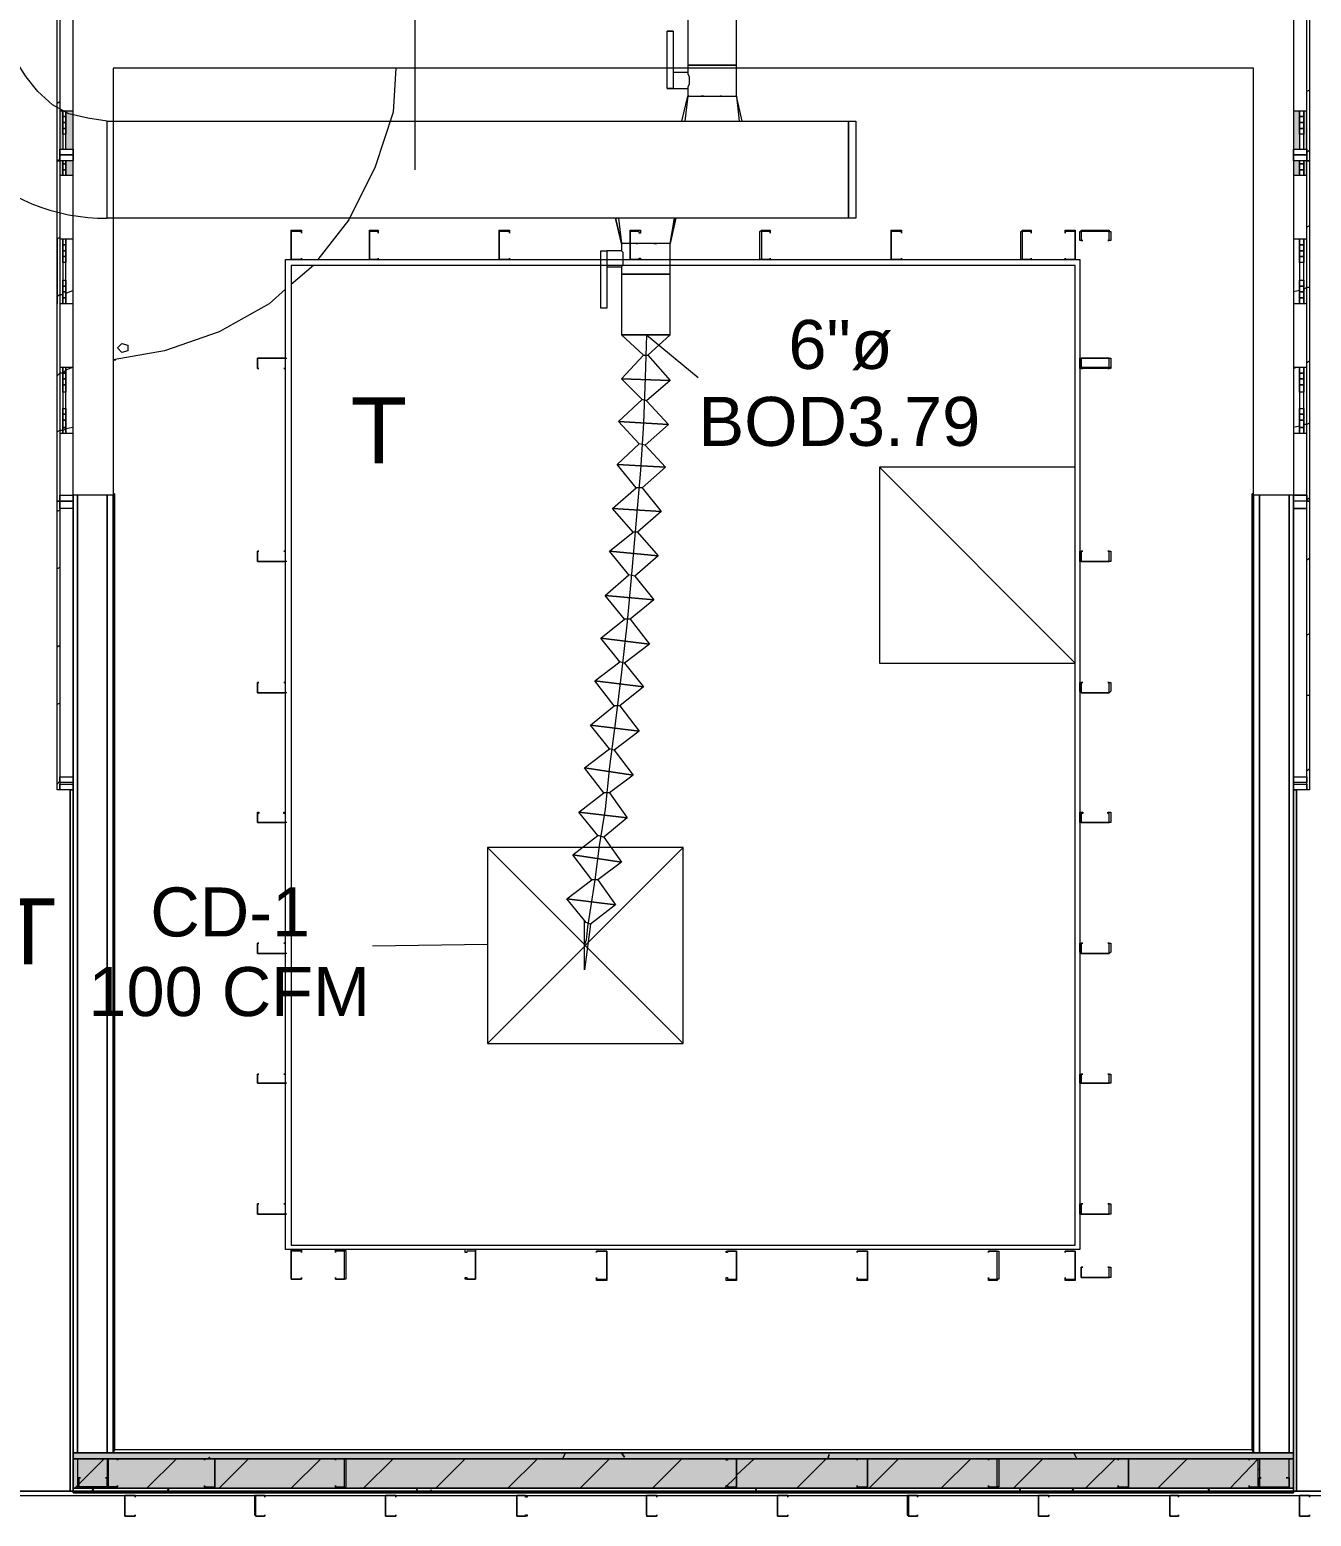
# Model space of a CAD drawing. Header units: metres. Extents: x 98 to 337, y -7 to 53.
# Drawn here: x 138.786 to 142.771, y 37.025 to 41.648 of the extents above; entities that cross this region are included whole.
import ezdxf

# ---------------------------------------------------------------- set-up
doc = ezdxf.new("R2010")
doc.units = ezdxf.units.M
doc.layers.add('HVAC - Ductos', color=5, linetype='Continuous', lineweight=0)
doc.layers.add('PDF_Text', color=7, linetype='Continuous', lineweight=0)
doc.layers.add('PDF_Geometry', color=7, linetype='Continuous', lineweight=0, true_color=0xaaaaaa)
doc.layers.add('PDF_Solid Fills', color=7, linetype='Continuous', lineweight=0, true_color=0xffffff)
doc.styles.add('PDF Helvetica', font='')
doc.styles.get('PDF Helvetica').set_extended_font_data('Helvetica')

msp = doc.modelspace()

# ---------------------------------------------------------------- hatches: boundary and pattern name
at = {"layer": 'PDF_Solid Fills', "lineweight": 0, "transparency": 33554559}
h = msp.add_hatch(color=256, dxfattribs=at)
h.paths.add_polyline_path([(138.8894, 41.2766), (138.8894, 41.3957), (138.8803, 41.3957), (138.8803, 41.2766)])
h.paths.add_polyline_path([(138.8894, 41.2399), (138.8803, 41.2399), (138.8803, 41.1941), (138.8894, 41.1941)])
h = msp.add_hatch(color=256, dxfattribs=at)
h.paths.add_polyline_path([(138.8985, 41.2766), (138.9214, 41.2766), (138.9214, 41.3957), (138.8985, 41.3957)])
h.paths.add_polyline_path([(138.8985, 41.1941), (138.9214, 41.1941), (138.9214, 41.2399), (138.8985, 41.2399)])
h = msp.add_hatch(color=256, dxfattribs=at)
h.paths.add_polyline_path([(142.7151, 41.2766), (142.7335, 41.2766), (142.7335, 41.3957), (142.7151, 41.3957)])
h.paths.add_polyline_path([(142.7151, 41.1941), (142.7335, 41.1941), (142.7335, 41.2399), (142.7151, 41.2399)])
h = msp.add_hatch(color=256, dxfattribs=at)
h.paths.add_polyline_path([(142.7472, 41.2766), (142.7563, 41.2766), (142.7563, 41.3957), (142.7472, 41.3957)])
h.paths.add_polyline_path([(142.7472, 41.1941), (142.7563, 41.1941), (142.7563, 41.2399), (142.7472, 41.2399)])
for points in [[(142.7014, 37.2035), (142.7014, 37.1119), (142.7151, 37.1119), (142.7151, 37.2218), (138.9215, 37.2218), (138.9215, 37.1119), (138.9352, 37.1119), (138.9352, 37.2035)], [(138.9398, 37.121), (142.6937, 37.1164), (142.7151, 37.1164), (142.7151, 37.2035), (138.9215, 37.2035), (138.9215, 37.1164), (138.9216, 37.1164), (138.9352, 37.121)], [(138.9352, 37.121), (138.9398, 37.121), (138.9352, 37.1164), (142.566, 37.1119), (142.6097, 37.1119), (142.6097, 37.1164), (142.7014, 37.1164), (142.7014, 37.2035), (138.9352, 37.2035)]]:
    msp.add_hatch(color=256, dxfattribs=at).paths.add_polyline_path(points)
h = msp.add_hatch(color=256, dxfattribs=at)
h.paths.add_polyline_path([(139.7645, 37.1119), (139.7645, 37.1164), (139.737, 37.1164), (139.7642, 37.1119)])
h.paths.add_polyline_path([(139.7645, 37.1164), (139.7691, 37.2027), (139.7691, 37.2035), (139.7645, 37.2035)])
h = msp.add_hatch(color=256, dxfattribs=at)
h.paths.add_polyline_path([(141.7942, 37.1119), (141.7942, 37.1164), (141.7667, 37.1164), (141.7939, 37.1119)])
h.paths.add_polyline_path([(141.7942, 37.1164), (141.7988, 37.2028), (141.7988, 37.2035), (141.7942, 37.2035)])
h = msp.add_hatch(color=256, dxfattribs=at)
h.paths.add_polyline_path([(142.6052, 37.1119), (142.6052, 37.1164), (142.5776, 37.1164), (142.6048, 37.1119)])
h.paths.add_polyline_path([(142.6052, 37.1164), (142.6097, 37.2028), (142.6097, 37.2035), (142.6052, 37.2035)])

# ---------------------------------------------------------------- linework, layer by layer
at = {"layer": 'HVAC - Ductos', "lineweight": 0}
for points in [[(140.832, 41.5378), (140.8412, 41.5378), (140.855, 41.5378), (140.8687, 41.5378), (140.887, 41.5378), (140.9054, 41.5378), (140.9282, 41.5378), (140.9466, 41.5378), (140.9603, 41.5378), (140.9741, 41.5378), (140.9787, 41.5378), (140.9833, 41.5378), (140.9833, 42.839), (140.9787, 42.839), (140.9741, 42.839), (140.9603, 42.839), (140.9466, 42.839), (140.9282, 42.839), (140.9054, 42.839), (140.887, 42.839), (140.8687, 42.839), (140.855, 42.839), (140.8412, 42.839), (140.832, 42.839)], [(140.8824, 41.4415), (140.8779, 41.4415), (140.8733, 41.4415), (140.8779, 41.4415)], [(140.9374, 41.4415), (140.9328, 41.4415)], [(141.3314, 41.0613), (139.0268, 41.0613), (139.0268, 41.3637), (141.3314, 41.3637)], [(141.3314, 41.0613), (141.3314, 41.3637), (141.3544, 41.3637), (141.3544, 41.0613)], [(140.5801, 40.7818), (140.5617, 40.7818), (140.5617, 40.9605), (140.5801, 40.9605)], [(140.6259, 40.9101), (140.6259, 40.8872), (140.6305, 40.8872), (140.635, 40.8872), (140.6487, 40.8872), (140.6625, 40.8872), (140.6808, 40.8872), (140.7038, 40.8872), (140.7221, 40.8872), (140.7404, 40.8872), (140.7542, 40.8872), (140.7679, 40.8872), (140.777, 40.8872), (140.777, 40.9834), (140.7725, 40.9834), (140.7679, 40.9834), (140.7542, 40.9834), (140.7404, 40.9834), (140.7221, 40.9834), (140.7038, 40.9834), (140.6808, 40.9834), (140.6625, 40.9834), (140.6487, 40.9834), (140.635, 40.9834), (140.6305, 40.9834), (140.6259, 40.9834), (140.6259, 40.9605), (140.5801, 40.9605), (140.5801, 40.9559), (140.5801, 40.9468), (140.5801, 40.9422), (140.5801, 40.9376), (140.5801, 40.9284), (140.5801, 40.9238), (140.5801, 40.9147), (140.5801, 40.9101)], [(140.6259, 40.6993), (140.6305, 40.6993), (140.635, 40.6993), (140.6487, 40.6993), (140.6625, 40.6993), (140.6808, 40.6993), (140.7038, 40.6993), (140.7221, 40.6993), (140.7404, 40.6993), (140.7542, 40.6993), (140.7679, 40.6993), (140.777, 40.6993), (140.7679, 40.6993), (140.7542, 40.6993), (140.7404, 40.6993), (140.7221, 40.6993), (140.7038, 40.6993), (140.6808, 40.6993), (140.6625, 40.6993), (140.6487, 40.6993), (140.635, 40.6993), (140.6305, 40.6993)], [(140.777, 40.6993), (140.7725, 40.6993), (140.7542, 40.6993), (140.7312, 40.6993), (140.7038, 40.6993), (140.6717, 40.6993), (140.6487, 40.6993), (140.6305, 40.6993), (140.6259, 40.6993), (140.6305, 40.6993), (140.6487, 40.6993), (140.6717, 40.6993), (140.7038, 40.6993), (140.7312, 40.6993), (140.7542, 40.6993), (140.7725, 40.6993)], [(140.6259, 40.6993), (140.6305, 40.6993), (140.6487, 40.6993), (140.6717, 40.6993), (140.7038, 40.6993), (140.7312, 40.6993), (140.7542, 40.6993), (140.7725, 40.6993), (140.777, 40.6993), (140.7725, 40.6993), (140.7542, 40.6993), (140.7312, 40.6993), (140.7038, 40.6993), (140.6717, 40.6993), (140.6487, 40.6993), (140.6305, 40.6993)], [(140.8183, 39.1049), (140.209, 39.1049), (140.209, 38.4955), (140.8183, 38.4955)]]:
    msp.add_lwpolyline(points, close=True, dxfattribs=at)
msp.add_lwpolyline([(139.0268, 41.0613), (139.0268, 41.3637), (138.9673, 41.3728), (138.9077, 41.3866), (138.8573, 41.4141), (138.8115, 41.4553), (138.7749, 41.5012), (138.7428, 41.5515), (138.729, 41.6111), (138.7198, 41.6706), (138.4175, 41.6706), (138.4175, 42.028), (138.7198, 42.028), (138.7198, 41.6706), (138.4175, 41.6706, 0.417613)], format="xyb", close=True, dxfattribs=at)
for points in [[(140.7679, 41.4645), (140.7679, 41.6432), (140.7862, 41.6432), (140.7862, 41.4645)], [(140.7862, 41.6432), (140.7679, 41.6432)], [(140.8137, 41.3637), (140.832, 41.4415), (140.8366, 41.4415), (140.8412, 41.4415), (140.855, 41.4415), (140.8687, 41.4415), (140.887, 41.4415), (140.9054, 41.4415), (140.9282, 41.4415), (140.9466, 41.4415), (140.9603, 41.4415), (140.9741, 41.4415), (140.9787, 41.4415), (140.9833, 41.4415), (140.9833, 41.5378), (140.9787, 41.5378), (140.9741, 41.5378), (140.9603, 41.5378), (140.9466, 41.5378), (140.9282, 41.5378), (140.9054, 41.5378), (140.887, 41.5378), (140.8687, 41.5378), (140.855, 41.5378), (140.8412, 41.5378), (140.832, 41.5378), (140.832, 41.5148), (140.7862, 41.5148), (140.7862, 41.5103), (140.7862, 41.5012), (140.7862, 41.4966), (140.7862, 41.4874), (140.7862, 41.4828), (140.7862, 41.4782), (140.7862, 41.469), (140.7862, 41.4645), (140.7679, 41.4645), (140.7862, 41.4645), (140.832, 41.4645), (140.832, 41.4415), (140.8366, 41.4415), (140.832, 41.4415), (140.8228, 41.3637), (140.8366, 41.3637), (140.855, 41.3637)], [(140.832, 41.5148), (140.832, 41.5103), (140.8366, 41.5012), (140.8366, 41.492), (140.8366, 41.4828), (140.8366, 41.4782), (140.832, 41.469), (140.832, 41.4645)], [(141.0016, 41.3637), (140.9833, 41.4415), (140.9924, 41.3637)], [(140.8595, 41.3637), (140.8641, 41.3637), (140.8733, 41.3637), (140.887, 41.3637), (140.8916, 41.3637), (140.8962, 41.3637), (140.919, 41.3637), (140.9236, 41.3637), (140.9282, 41.3637), (140.942, 41.3637), (140.9512, 41.3637), (140.9557, 41.3637), (140.9603, 41.3637)], [(140.6259, 41.0613), (140.6167, 41.0613), (140.6121, 41.0613), (140.6075, 41.0613), (140.6121, 41.0613)], [(140.6075, 41.0613), (140.6259, 40.9834), (140.6075, 41.0613)], [(140.6167, 41.0613), (140.6259, 40.9834)], [(140.7954, 41.0613), (140.777, 40.9834), (140.7954, 41.0613), (140.7908, 41.0613), (140.7862, 41.0613), (140.777, 41.0613)], [(140.777, 40.9834), (140.7908, 41.0613)], [(140.6259, 40.9605), (140.6305, 40.9559), (140.6305, 40.9514), (140.6305, 40.9422), (140.6305, 40.933), (140.6305, 40.9238), (140.6305, 40.9147), (140.6259, 40.9101)], [(140.7725, 40.9834), (140.7679, 40.9834)], [(140.7084, 40.6352), (140.777, 40.5573), (140.6259, 40.5619), (140.6946, 40.6352), (140.7084, 40.6352), (140.777, 40.6993), (140.777, 40.8872), (140.7679, 40.8872), (140.7542, 40.8872), (140.7404, 40.8872), (140.7221, 40.8872), (140.7038, 40.8872), (140.6808, 40.8872), (140.6625, 40.8872), (140.6487, 40.8872), (140.635, 40.8872), (140.6305, 40.8872), (140.6259, 40.8872), (140.6259, 40.6993), (140.777, 40.6993), (140.6259, 40.6993), (140.6946, 40.6352)], [(140.7038, 40.6993), (140.6992, 40.5664), (140.6946, 40.4244), (140.6854, 40.2778), (140.6717, 40.1221), (140.6579, 39.9662), (140.6441, 39.8059), (140.6259, 39.6501), (140.6075, 39.4989), (140.5892, 39.3569), (140.5755, 39.224), (140.5571, 39.1095), (140.5434, 39.0041), (140.5297, 38.917), (140.5205, 38.8575), (140.5159, 38.8162), (140.5113, 38.8025)], [(140.7038, 40.6993), (140.8641, 40.5664)], [(140.7038, 40.4932), (140.7725, 40.4198), (140.6167, 40.429), (140.69, 40.4977), (140.6259, 40.5619), (140.777, 40.5573), (140.7038, 40.4932), (140.69, 40.4977)], [(140.6992, 40.3557), (140.7633, 40.287), (140.6121, 40.2961), (140.6808, 40.3603), (140.6167, 40.429), (140.7725, 40.4198), (140.6992, 40.3557), (140.6808, 40.3603)], [(140.69, 40.2228), (140.7496, 40.1495), (140.5984, 40.1587), (140.6717, 40.2228), (140.6121, 40.2961), (140.7633, 40.287), (140.69, 40.2228), (140.6717, 40.2228)], [(140.6763, 40.0854), (140.7404, 40.0121), (140.5892, 40.0258), (140.6625, 40.0854), (140.5984, 40.1587), (140.7496, 40.1495), (140.6763, 40.0854), (140.6625, 40.0854)], [(140.6671, 39.9479), (140.7267, 39.8746), (140.5755, 39.8884), (140.6487, 39.9525), (140.5892, 40.0258), (140.7404, 40.0121), (140.6671, 39.9479), (140.6487, 39.9525)], [(140.6533, 39.815), (140.7129, 39.7372), (140.5617, 39.7555), (140.635, 39.815), (140.5755, 39.8884), (140.7267, 39.8746), (140.6533, 39.815), (140.635, 39.815)], [(140.635, 39.6776), (140.6946, 39.6043), (140.5434, 39.6226), (140.6213, 39.6822), (140.5617, 39.7555), (140.7129, 39.7372), (140.635, 39.6776), (140.6213, 39.6822)], [(140.6213, 39.5447), (140.6808, 39.4668), (140.5297, 39.4852), (140.603, 39.5447), (140.5434, 39.6226), (140.6946, 39.6043), (140.6213, 39.5447), (140.603, 39.5447)], [(140.603, 39.4073), (140.6625, 39.3294), (140.5113, 39.3523), (140.5892, 39.4119), (140.5297, 39.4852), (140.6808, 39.4668), (140.603, 39.4073), (140.5892, 39.4119)], [(140.5892, 39.2744), (140.6441, 39.1965), (140.493, 39.2148), (140.5709, 39.2744), (140.5113, 39.3523), (140.6625, 39.3294), (140.5892, 39.2744), (140.5709, 39.2744)], [(140.5709, 39.137), (140.6259, 39.0591), (140.4747, 39.082), (140.5525, 39.1415), (140.493, 39.2148), (140.6441, 39.1965), (140.5709, 39.137), (140.5525, 39.1415)], [(140.8183, 38.4955), (140.209, 39.1049)], [(140.209, 38.4955), (140.8183, 39.1049)], [(140.5525, 39.0041), (140.6075, 38.9262), (140.4563, 38.9445), (140.5343, 39.0041), (140.4747, 39.082), (140.6259, 39.0591), (140.5525, 39.0041), (140.5343, 39.0041)], [(140.5297, 38.8666), (140.5113, 38.7246), (140.5113, 38.8758), (140.5159, 38.8712), (140.4563, 38.9445), (140.6075, 38.9262), (140.5297, 38.8666), (140.5159, 38.8712)]]:
    msp.add_lwpolyline(points, dxfattribs=at)
at = {"layer": 'PDF_Geometry', "lineweight": 0}
for points in [[(141.0016, 45.6109), (142.5914, 45.6109), (140.8824, 45.6109), (140.8779, 45.6109), (140.8641, 45.6109), (140.8641, 47.7506), (140.8779, 47.7506), (140.8779, 45.6109), (140.8779, 47.7506), (140.8824, 47.7506), (140.8824, 47.6681), (140.8824, 45.6109), (140.8824, 47.6681), (142.5914, 47.6681), (142.5914, 46.793), (142.7151, 46.793), (142.7151, 45.6109), (142.7151, 45.4872), (142.7151, 40.1999), (142.5914, 40.1999), (142.5914, 37.2218)], [(142.7563, 39.3019), (142.7563, 40.1587), (142.7563, 40.1816), (142.7151, 40.1816), (142.7151, 40.1999), (142.5914, 40.1999), (142.5914, 37.2218), (142.5914, 40.1999), (142.5914, 41.5286), (139.0452, 41.5286), (139.0452, 40.1999), (138.9215, 40.1999), (138.9215, 45.4872)], [(138.8803, 41.2445), (138.8711, 41.2399), (138.8711, 42.2937), (138.8803, 42.2937), (138.9215, 42.2937), (138.9215, 42.3167), (138.8803, 42.3167), (138.8803, 42.2937), (138.8803, 41.2399), (138.8711, 41.2399)], [(139.9845, 41.2125), (139.9845, 41.7989)], [(139.9249, 41.5286), (139.9157, 41.3911), (139.8607, 41.2217), (139.7783, 41.0567), (139.682, 40.933)], [(138.8803, 41.4232), (138.8711, 41.4186)], [(142.7655, 41.4599), (142.7563, 41.4553)], [(138.8711, 41.1941), (138.8711, 41.3957)], [(138.8803, 41.3957), (138.8894, 41.3957), (138.8894, 41.2766)], [(138.8985, 41.2766), (138.8985, 41.3957), (138.9215, 41.3957)], [(142.7151, 41.3957), (142.7335, 41.3957), (142.7335, 41.2766)], [(142.7472, 41.2766), (142.7472, 41.3957), (142.7563, 41.3957)], [(142.7655, 41.3957), (142.7655, 41.1941)], [(138.9215, 41.1941), (138.8985, 41.1941), (138.8985, 41.2399), (138.8985, 41.2308), (138.8894, 41.2308), (138.8894, 41.2399), (138.8894, 41.1941), (138.8803, 41.1941)], [(142.7563, 41.1941), (142.7472, 41.1941), (142.7472, 41.2399), (142.7472, 41.2308), (142.7335, 41.2308), (142.7335, 41.2399), (142.7335, 41.1941), (142.7151, 41.1941)], [(142.7655, 41.272), (142.7563, 41.2675)], [(140.7725, 41.0613), (140.7542, 41.0613), (140.7496, 41.0613), (140.745, 41.0613), (140.7358, 41.0613), (140.7221, 41.0613), (140.7175, 41.0613), (140.7129, 41.0613), (140.69, 41.0613), (140.6854, 41.0613), (140.6808, 41.0613), (140.6671, 41.0613), (140.6579, 41.0613), (140.6533, 41.0613), (140.6487, 41.0613), (140.6305, 41.0613)], [(142.7655, 41.0384), (142.7563, 41.0338)], [(138.8803, 41.0017), (138.8711, 40.9971), (138.8711, 40.7955)], [(138.8803, 40.9971), (138.8894, 40.9971), (138.8894, 40.7955), (138.8803, 40.7955)], [(138.8894, 40.9788), (138.8985, 40.9788)], [(138.8894, 40.9605), (138.8894, 40.9788)], [(138.8985, 40.9605), (138.8894, 40.9605)], [(138.8894, 40.9605), (138.8985, 40.9605)], [(138.8894, 40.9422), (138.8894, 40.9605)], [(138.9215, 40.7955), (138.8985, 40.7955), (138.8985, 40.9971), (138.9215, 40.9971)], [(138.8985, 40.9788), (138.8985, 40.9605)], [(138.8985, 40.9605), (138.8985, 40.9422)], [(140.6533, 40.9834), (140.6487, 40.9834)], [(140.7038, 40.9834), (140.6992, 40.9834)], [(142.7151, 40.9971), (142.7335, 40.9971), (142.7335, 40.7955), (142.7151, 40.7955)], [(142.7563, 40.7955), (142.7472, 40.7955), (142.7472, 40.9971), (142.7563, 40.9971)], [(142.7655, 40.9971), (142.7655, 40.7955)], [(138.8985, 40.9422), (138.8894, 40.9422)], [(139.6683, 40.9147), (139.5996, 40.8551)], [(138.8894, 40.823), (138.8803, 40.823), (138.8711, 40.8185)], [(138.9215, 40.8368), (138.8985, 40.8276)], [(139.5812, 40.8413), (139.5308, 40.7955), (139.3751, 40.7085), (139.2056, 40.6489), (139.0452, 40.6214), (139.0544, 40.6214)], [(142.7335, 40.8368), (142.7151, 40.8322)], [(142.7655, 40.8459), (142.7563, 40.8459), (142.7472, 40.8413)], [(138.9215, 40.3924), (138.8985, 40.3924), (138.8985, 40.5985), (138.9215, 40.5985), (138.8985, 40.5894), (138.8894, 40.5802), (138.8803, 40.5802), (138.8711, 40.571)], [(138.8711, 40.3924), (138.8711, 40.5985)], [(138.8803, 40.5985), (138.8894, 40.5985), (138.8894, 40.3924), (138.8803, 40.3924)], [(139.5812, 40.5939), (139.5767, 40.5939), (139.5812, 40.5939), (139.5812, 40.626), (139.4942, 40.626), (139.4942, 40.5939), (139.4942, 40.626), (139.5812, 40.626), (139.5858, 40.626)], [(142.7289, 40.5985), (142.7151, 40.5939)], [(142.7151, 40.5985), (142.7335, 40.5985), (142.7335, 40.3924), (142.7151, 40.3924)], [(142.7563, 40.3924), (142.7472, 40.3924), (142.7472, 40.5985), (142.7563, 40.5985)], [(142.7655, 40.6168), (142.7563, 40.6123)], [(142.7655, 40.5985), (142.7655, 40.3924)], [(138.9215, 40.4107), (138.8985, 40.4061), (138.8894, 40.4015), (138.8803, 40.4015), (138.8711, 40.397)], [(142.7335, 40.4152), (142.7151, 40.4107)], [(142.7655, 40.4244), (142.7563, 40.4198), (142.7472, 40.4198)], [(141.4277, 40.287), (142.037, 39.6776)], [(138.8803, 39.2836), (138.8711, 39.2836), (138.8711, 40.1816), (138.8803, 40.1816), (138.8803, 39.2836), (138.8711, 39.2836), (138.8711, 40.1816), (138.8711, 40.1999)], [(142.7151, 37.1027), (142.7151, 40.1999), (142.7151, 37.2218), (142.7151, 40.1999), (142.7014, 40.1999), (142.7014, 37.2218), (142.7014, 40.1999), (142.6097, 40.1999), (142.6097, 37.2218), (142.6097, 40.1999), (142.5914, 40.1999), (142.5914, 37.2218), (142.5868, 37.231), (139.0498, 37.231), (139.0498, 40.2045), (139.0452, 40.2045), (139.0498, 40.2045), (139.0498, 37.231), (139.0452, 37.2218), (139.0452, 40.1999), (139.0268, 40.1999), (139.0268, 37.2218), (139.0268, 40.1999), (138.9352, 40.1999), (138.9352, 37.2218), (138.9352, 40.1999), (138.9215, 40.1999), (138.9215, 37.2218), (138.9215, 40.1999), (138.9215, 37.1027)], [(142.7563, 40.1999), (142.7151, 40.1999), (142.7151, 37.2218), (142.5914, 37.2218), (142.5868, 37.231), (139.0498, 37.231), (139.0452, 37.2218), (139.0452, 40.1999), (138.9215, 40.1999), (138.9215, 37.2218), (139.0452, 37.2218), (139.0452, 40.1999), (139.0452, 37.2218)], [(139.0452, 37.2218), (139.0452, 40.1999), (139.0452, 37.2218)], [(142.5914, 40.1999), (142.5914, 37.2218), (142.5914, 40.1999)], [(142.7197, 40.1999), (142.7563, 40.1999), (142.7563, 40.1816), (142.7151, 40.1816), (142.7151, 40.1587), (142.7563, 40.1587), (142.7151, 40.1587)], [(142.7655, 40.1999), (142.7655, 40.1816), (142.7655, 39.2836), (142.7563, 39.2836)], [(142.7655, 40.1907), (142.7563, 40.1861)], [(138.8803, 40.1541), (138.8711, 40.1495)], [(138.9215, 40.1587), (138.8803, 40.1587), (138.8803, 39.3019)], [(139.5858, 39.9937), (139.5812, 39.9937), (139.4942, 39.9937), (139.4942, 40.0258), (139.4942, 39.9937), (139.5812, 39.9937), (139.5812, 40.0258)], [(142.7655, 40.0029), (142.7563, 39.9983)], [(138.8803, 39.9754), (138.8711, 39.9708)], [(142.7655, 39.7692), (142.7563, 39.7647)], [(138.8803, 39.7326), (138.8711, 39.728)], [(139.5858, 39.5859), (139.5812, 39.5859), (139.4942, 39.5859), (139.4942, 39.5905), (139.4942, 39.6181), (139.4942, 39.5905), (139.4942, 39.5859), (139.5812, 39.5859), (139.5812, 39.5905), (139.5812, 39.6181)], [(142.7655, 39.5768), (142.7563, 39.5768)], [(138.8803, 39.5539), (138.8711, 39.5493)], [(142.7655, 39.3477), (142.7563, 39.3432)], [(138.8803, 39.311), (138.8711, 39.3019)], [(138.9215, 39.3065), (138.8803, 39.3065), (138.8803, 39.3248), (138.9215, 39.3248)], [(142.7151, 39.3248), (142.7563, 39.3248), (142.7563, 39.3065), (142.7151, 39.3065)], [(139.5858, 39.1828), (139.5812, 39.1828), (139.4942, 39.1828), (139.4942, 39.2148), (139.4988, 39.2148), (139.4988, 39.2103), (139.4942, 39.2103), (139.4942, 39.1828), (139.5812, 39.1828), (139.5812, 39.2103), (139.5767, 39.2103), (139.5767, 39.2148), (139.5812, 39.2148)], [(139.5858, 38.775), (139.5812, 38.775), (139.4942, 38.775), (139.4942, 38.7796), (139.4942, 38.807), (139.4942, 38.7796), (139.4942, 38.775), (139.5812, 38.775), (139.5812, 38.7796), (139.5812, 38.807)], [(140.209, 38.8025), (139.8516, 38.7979)], [(139.5858, 38.3718), (139.5812, 38.3718), (139.4942, 38.3718), (139.4942, 38.3993), (139.4942, 38.3718), (139.5812, 38.3718), (139.5812, 38.3993)], [(139.5858, 37.9641), (139.5812, 37.9641), (139.4942, 37.9641), (139.4942, 37.9961), (139.4942, 37.9641), (139.5812, 37.9641), (139.5812, 37.9961)], [(140.1723, 37.8541), (140.1723, 37.8495), (140.1723, 37.7625), (140.1402, 37.7625), (140.1402, 37.767), (140.1448, 37.767), (140.1448, 37.7625), (140.1723, 37.7625), (140.1723, 37.8495), (140.1448, 37.8495), (140.1448, 37.8449), (140.1402, 37.8449), (140.1402, 37.8541)], [(138.9215, 37.1118), (138.9215, 37.2035), (138.9215, 37.2218), (142.7151, 37.2218), (142.7151, 37.2035), (142.7151, 37.0981), (138.9215, 37.0981), (138.9215, 37.2035)], [(142.7151, 37.2218), (138.9215, 37.2218), (142.7151, 37.2218)], [(142.6052, 37.1714), (142.6097, 37.1714)], [(142.7151, 37.1118), (142.7151, 37.2035)], [(138.9352, 37.1394), (138.9398, 37.1439)], [(117.6257, 37.1027), (124.5578, 37.1027), (125.4467, 37.1027), (126.5967, 37.1027), (127.4856, 37.1027), (128.9609, 37.1027), (129.8497, 37.1027), (130.0742, 37.1027), (131.215, 37.1027), (132.5804, 37.1027), (132.5804, 37.089), (132.5804, 37.1027), (133.4692, 37.1027), (135.5814, 37.1027), (136.4657, 37.1027), (137.8035, 37.1027), (138.6924, 37.1027), (144.5753, 37.1027), (145.4641, 37.1027), (147.6358, 37.1027), (148.5247, 37.1027), (148.5247, 37.089), (148.5247, 37.1027), (158.9481, 37.1027)], [(158.9481, 37.1027), (148.5247, 37.1027), (147.6358, 37.1027), (145.4641, 37.1027), (145.4641, 37.089), (144.5753, 37.089), (145.4641, 37.089), (145.4641, 37.1027), (144.5753, 37.1027), (144.5753, 37.089), (144.5753, 37.1027), (138.6924, 37.1027)], [(138.9215, 37.0981), (142.7151, 37.0981), (138.9215, 37.0981)], [(138.9261, 37.1118), (138.9352, 37.121)], [(139.0314, 37.1118), (139.0314, 37.1164)], [(141.5147, 37.0844), (141.5193, 37.0844)], [(139.485, 37.066), (139.4896, 37.066)]]:
    msp.add_lwpolyline(points, dxfattribs=at)
for points in [[(142.7655, 41.2399), (142.7563, 41.2399), (142.7563, 42.2937), (142.7655, 42.2937)], [(138.8894, 41.3774), (138.8894, 41.3957), (138.8985, 41.3957), (138.8985, 41.3774)], [(138.8985, 41.3591), (138.8894, 41.3591), (138.8894, 41.3774), (138.8985, 41.3774)], [(142.7472, 41.3957), (142.7472, 41.3774), (142.7335, 41.3774), (142.7335, 41.3957)], [(142.7472, 41.3774), (142.7472, 41.3591), (142.7335, 41.3591), (142.7335, 41.3774)], [(138.8985, 41.3407), (138.8894, 41.3407), (138.8894, 41.3591), (138.8985, 41.3591)], [(138.8985, 41.3225), (138.8894, 41.3225), (138.8894, 41.3407), (138.8985, 41.3407)], [(142.7472, 41.3591), (142.7472, 41.3407), (142.7335, 41.3407), (142.7335, 41.3591)], [(142.7472, 41.3407), (142.7472, 41.3225), (142.7335, 41.3225), (142.7335, 41.3407)], [(138.8803, 40.1816), (138.8711, 40.1816), (138.8711, 41.2399), (138.8803, 41.2399)], [(138.9215, 41.2583), (138.8803, 41.2583), (138.8803, 41.2766), (138.9215, 41.2766)], [(138.8803, 41.2399), (138.8803, 41.2583), (138.9215, 41.2583), (138.9215, 41.2399)], [(142.7563, 41.2766), (142.7563, 41.2583), (142.7151, 41.2583), (142.7151, 41.2766)], [(142.7151, 41.2583), (142.7563, 41.2583), (142.7563, 41.2399), (142.7151, 41.2399)], [(142.7655, 40.1816), (142.7563, 40.1816), (142.7563, 41.2399), (142.7655, 41.2399)], [(138.8894, 41.2125), (138.8894, 41.2308), (138.8985, 41.2308), (138.8985, 41.2125)], [(138.8985, 41.2125), (138.8985, 41.1941), (138.8894, 41.1941), (138.8894, 41.2125)], [(142.7335, 41.2308), (142.7472, 41.2308), (142.7472, 41.2125), (142.7335, 41.2125)], [(142.7335, 41.1941), (142.7335, 41.2125), (142.7472, 41.2125), (142.7472, 41.1941)], [(139.6042, 40.933), (139.5996, 40.933), (139.5996, 41.02), (139.5996, 41.0246), (139.6042, 41.0246), (139.6316, 41.0246), (139.6316, 41.0154), (139.6316, 41.02), (139.6042, 41.02), (139.5996, 41.02), (139.5996, 40.933), (139.6042, 40.933), (139.6316, 40.933)], [(139.8424, 40.933), (139.8424, 41.02), (139.8424, 41.0246), (139.8699, 41.0246), (139.8699, 41.0154), (139.8699, 41.02), (139.8424, 41.02), (139.8424, 40.933), (139.8699, 40.933)], [(140.2502, 40.933), (140.2456, 40.933), (140.2456, 41.02), (140.2456, 41.0246), (140.2502, 41.0246), (140.2776, 41.0246), (140.2776, 41.0154), (140.2776, 41.02), (140.2502, 41.02), (140.2456, 41.02), (140.2456, 40.933), (140.2502, 40.933), (140.2776, 40.933)], [(140.6533, 40.933), (140.6533, 41.02), (140.6533, 41.0246), (140.6854, 41.0246), (140.6854, 41.0154), (140.6808, 41.0154), (140.6808, 41.02), (140.6533, 41.02), (140.6533, 40.933), (140.6808, 40.933), (140.6808, 40.9376), (140.6854, 40.9376), (140.6854, 40.933)], [(141.0611, 40.933), (141.0565, 40.933), (141.0565, 41.02), (141.0611, 41.0246), (141.0886, 41.0246), (141.0886, 41.0154), (141.0886, 41.02), (141.0611, 41.02), (141.0611, 40.933), (141.0886, 40.933)], [(141.4643, 40.933), (141.4643, 41.02), (141.4643, 41.0246), (141.4964, 41.0246), (141.4964, 41.0154), (141.4964, 41.02), (141.4643, 41.02), (141.4643, 40.933), (141.4964, 40.933)], [(141.8721, 40.933), (141.8675, 40.933), (141.8675, 41.02), (141.8721, 41.02), (141.8721, 41.0246), (141.8996, 41.0246), (141.8996, 41.0154), (141.8996, 41.02), (141.8721, 41.02), (141.8721, 40.933), (141.8996, 40.933)], [(142.037, 41.0246), (142.037, 41.02), (142.037, 40.933), (142.005, 40.933), (142.005, 40.9376), (142.005, 40.933), (142.037, 40.933), (142.037, 41.02), (142.005, 41.02), (142.005, 41.0154), (142.005, 41.0246)], [(142.1378, 40.9926), (142.1424, 40.9926), (142.1424, 41.02), (142.0554, 41.02), (142.0554, 40.9926), (142.0599, 40.9926), (142.0508, 40.9926), (142.0508, 41.02), (142.0554, 41.02), (142.0554, 41.0246), (142.1424, 41.0246), (142.1424, 41.02), (142.147, 41.02), (142.147, 40.9926)], [(138.8894, 40.9788), (138.8894, 40.9971), (138.8985, 40.9971), (138.8985, 40.9788)], [(140.6717, 40.9834), (140.6763, 40.9834)], [(140.7267, 40.9834), (140.7312, 40.9834), (140.7358, 40.9834), (140.7312, 40.9834)], [(142.7472, 40.9971), (142.7472, 40.9788), (142.7335, 40.9788), (142.7335, 40.9971)], [(142.7472, 40.9788), (142.7472, 40.9605), (142.7335, 40.9605), (142.7335, 40.9788)], [(142.7472, 40.9605), (142.7472, 40.9422), (142.7335, 40.9422), (142.7335, 40.9605)], [(138.8985, 40.9238), (138.8894, 40.9238), (138.8894, 40.9422), (138.8985, 40.9422)], [(139.5812, 40.933), (139.5996, 40.933), (142.037, 40.933), (142.0508, 40.933), (142.0508, 37.8541), (142.037, 37.8541), (139.5996, 37.8541), (139.5812, 37.8541)], [(139.5996, 40.9147), (139.5996, 37.8678), (142.037, 37.8678), (142.037, 40.9147)], [(139.6316, 40.9376), (139.6316, 40.933)], [(139.8699, 40.9376), (139.8699, 40.933)], [(140.2776, 40.9376), (140.2776, 40.933)], [(141.0886, 40.9376), (141.0886, 40.933)], [(141.4964, 40.9376), (141.4964, 40.933)], [(141.8996, 40.9376), (141.8996, 40.933)], [(142.7472, 40.9422), (142.7472, 40.9238), (142.7335, 40.9238), (142.7335, 40.9422)], [(138.8985, 40.8505), (138.8894, 40.8505), (138.8894, 40.8688), (138.8985, 40.8688)], [(142.7472, 40.8688), (142.7472, 40.8505), (142.7335, 40.8505), (142.7335, 40.8688)], [(138.8894, 40.8322), (138.8894, 40.8505), (138.8985, 40.8505), (138.8985, 40.8322)], [(138.8894, 40.8139), (138.8894, 40.8322), (138.8985, 40.8322), (138.8985, 40.8139)], [(142.7335, 40.8505), (142.7472, 40.8505), (142.7472, 40.8322), (142.7335, 40.8322)], [(142.7335, 40.8322), (142.7472, 40.8322), (142.7472, 40.8139), (142.7335, 40.8139)], [(138.8985, 40.8139), (138.8985, 40.7955), (138.8894, 40.7955), (138.8894, 40.8139)], [(142.7335, 40.7955), (142.7335, 40.8139), (142.7472, 40.8139), (142.7472, 40.7955)], [(139.059, 40.6581), (139.0727, 40.6719), (139.091, 40.6673), (139.091, 40.6489), (139.0727, 40.6443)], [(138.8894, 40.5802), (138.8894, 40.5985), (138.8985, 40.5985), (138.8985, 40.5802)], [(139.4988, 40.5939), (139.4942, 40.5939)], [(142.1378, 40.5939), (142.1424, 40.5939), (142.1424, 40.626), (142.0554, 40.626), (142.0554, 40.5939), (142.0599, 40.5939), (142.0508, 40.5939), (142.0508, 40.626), (142.0554, 40.626), (142.1424, 40.626), (142.147, 40.626), (142.147, 40.5939)], [(142.147, 40.5985), (142.1424, 40.5939), (142.0554, 40.5939), (142.0554, 40.5985), (142.0554, 40.626), (142.0599, 40.626), (142.0554, 40.626), (142.0554, 40.5985), (142.1424, 40.5985), (142.1424, 40.626), (142.1378, 40.626), (142.147, 40.626)], [(142.7472, 40.5985), (142.7472, 40.5802), (142.7335, 40.5802), (142.7335, 40.5985)], [(138.8985, 40.5619), (138.8894, 40.5619), (138.8894, 40.5802), (138.8985, 40.5802)], [(138.8985, 40.5436), (138.8894, 40.5436), (138.8894, 40.5619), (138.8985, 40.5619)], [(138.8985, 40.5206), (138.8894, 40.5206), (138.8894, 40.5436), (138.8985, 40.5436)], [(142.7472, 40.5802), (142.7472, 40.5619), (142.7335, 40.5619), (142.7335, 40.5802)], [(142.7472, 40.5619), (142.7472, 40.5436), (142.7335, 40.5436), (142.7335, 40.5619)], [(142.7472, 40.5436), (142.7472, 40.5206), (142.7335, 40.5206), (142.7335, 40.5436)], [(138.8985, 40.4519), (138.8894, 40.4519), (138.8894, 40.4702), (138.8985, 40.4702)], [(138.8894, 40.4336), (138.8894, 40.4519), (138.8985, 40.4519), (138.8985, 40.4336)], [(142.7472, 40.4702), (142.7472, 40.4519), (142.7335, 40.4519), (142.7335, 40.4702)], [(142.7335, 40.4519), (142.7472, 40.4519), (142.7472, 40.4336), (142.7335, 40.4336)], [(138.8894, 40.4107), (138.8894, 40.4336), (138.8985, 40.4336), (138.8985, 40.4107)], [(138.8985, 40.4107), (138.8985, 40.3924), (138.8894, 40.3924), (138.8894, 40.4107)], [(142.7335, 40.4336), (142.7472, 40.4336), (142.7472, 40.4107), (142.7335, 40.4107)], [(142.7335, 40.3924), (142.7335, 40.4107), (142.7472, 40.4107), (142.7472, 40.3924)], [(141.4277, 39.6776), (142.037, 39.6776), (142.037, 40.287), (141.4277, 40.287)], [(138.8803, 40.1816), (138.9215, 40.1816), (138.8803, 40.1816), (138.8803, 40.1999), (138.9215, 40.1999), (138.9215, 40.1816), (138.9215, 40.1587), (138.8803, 40.1587)], [(142.5868, 40.2045), (142.5914, 40.2045), (142.5868, 40.2045), (142.5868, 37.231)], [(142.7655, 40.1816), (142.7655, 39.2836), (142.7563, 39.2836), (142.7563, 40.1816)], [(139.4988, 40.0258), (139.4942, 40.0258)], [(139.5767, 40.0258), (139.5812, 40.0258)], [(142.147, 39.9937), (142.1424, 39.9937), (142.0554, 39.9937), (142.0508, 39.9937), (142.0508, 40.0258), (142.0599, 40.0258), (142.0554, 40.0258), (142.0554, 39.9937), (142.1424, 39.9937), (142.1424, 40.0258), (142.1378, 40.0258), (142.147, 40.0258)], [(139.4988, 39.6181), (139.4942, 39.6181)], [(139.5767, 39.6181), (139.5812, 39.6181)], [(142.147, 39.5905), (142.1424, 39.5859), (142.0554, 39.5859), (142.0508, 39.5905), (142.0508, 39.6181), (142.0599, 39.6181), (142.0554, 39.6181), (142.0554, 39.5905), (142.0554, 39.5859), (142.1424, 39.5859), (142.1424, 39.5905), (142.1424, 39.6181), (142.1378, 39.6181), (142.147, 39.6181)], [(138.9215, 39.2836), (138.8803, 39.2836), (138.8803, 39.3019), (138.9215, 39.3019)], [(142.7563, 39.3019), (142.7563, 39.2836), (142.7151, 39.2836), (142.7151, 39.3019)], [(138.9123, 37.1027), (138.9123, 39.2836), (138.9215, 39.2836), (138.9215, 37.1027), (138.9215, 39.2836), (138.9123, 39.2836)], [(142.7151, 39.2836), (142.7151, 37.1027), (142.7151, 39.2836), (142.7243, 39.2836), (142.7243, 37.1027), (142.7243, 39.2836)], [(142.147, 39.1828), (142.1424, 39.1828), (142.0554, 39.1828), (142.0508, 39.1828), (142.0508, 39.2148), (142.0599, 39.2148), (142.0599, 39.2103), (142.0554, 39.2103), (142.0554, 39.1828), (142.1424, 39.1828), (142.1424, 39.2103), (142.1378, 39.2103), (142.1378, 39.2148), (142.147, 39.2148)], [(139.4988, 38.807), (139.4942, 38.807)], [(139.5767, 38.807), (139.5812, 38.807)], [(142.147, 38.7796), (142.1424, 38.775), (142.0554, 38.775), (142.0508, 38.7796), (142.0508, 38.807), (142.0599, 38.807), (142.0554, 38.807), (142.0554, 38.7796), (142.0554, 38.775), (142.1424, 38.775), (142.1424, 38.7796), (142.1424, 38.807), (142.1378, 38.807), (142.147, 38.807)], [(139.4988, 38.3993), (139.4942, 38.3993)], [(139.5767, 38.3993), (139.5812, 38.3993)], [(142.147, 38.3718), (142.1424, 38.3718), (142.0554, 38.3718), (142.0508, 38.3718), (142.0508, 38.3993), (142.0599, 38.3993), (142.0554, 38.3993), (142.0554, 38.3718), (142.1424, 38.3718), (142.1424, 38.3993), (142.1378, 38.3993), (142.147, 38.3993)], [(139.4988, 37.9961), (139.4942, 37.9961)], [(139.5767, 37.9961), (139.5812, 37.9961)], [(142.147, 37.9641), (142.1424, 37.9641), (142.0554, 37.9641), (142.0508, 37.9641), (142.0508, 37.9961), (142.0599, 37.9961), (142.0554, 37.9961), (142.0554, 37.9641), (142.1424, 37.9641), (142.1424, 37.9961), (142.1378, 37.9961), (142.147, 37.9961)], [(139.6316, 37.8449), (139.6316, 37.8495), (139.6042, 37.8495), (139.5996, 37.8495), (139.5996, 37.7625), (139.6042, 37.7625), (139.6316, 37.7625), (139.6316, 37.767), (139.6316, 37.7625), (139.6042, 37.7625), (139.5996, 37.7625), (139.5996, 37.8495), (139.5996, 37.8541), (139.6042, 37.8541), (139.6316, 37.8541)], [(139.7645, 37.8541), (139.7691, 37.8495), (139.7691, 37.7625), (139.7645, 37.7625), (139.737, 37.7625), (139.737, 37.767), (139.737, 37.7625), (139.7645, 37.7625), (139.7645, 37.8495), (139.737, 37.8495), (139.737, 37.8449), (139.737, 37.8541)], [(140.5479, 37.8449), (140.5479, 37.8495)], [(140.5755, 37.8495), (140.5801, 37.8495), (140.5801, 37.7625), (140.5801, 37.7579), (140.5755, 37.7579), (140.5479, 37.7579), (140.5479, 37.767), (140.5479, 37.7625), (140.5755, 37.7625), (140.5801, 37.7625), (140.5801, 37.8495), (140.5755, 37.8495), (140.5479, 37.8495)], [(140.9833, 37.8495), (140.9833, 37.7625), (140.9833, 37.7579), (140.9512, 37.7579), (140.9512, 37.767), (140.9557, 37.767), (140.9557, 37.7625), (140.9833, 37.7625), (140.9833, 37.8495), (140.9557, 37.8495), (140.9557, 37.8449), (140.9512, 37.8449), (140.9512, 37.8495)], [(141.359, 37.8449), (141.359, 37.8495)], [(141.391, 37.8495), (141.391, 37.7625), (141.391, 37.7579), (141.359, 37.7579), (141.359, 37.767), (141.359, 37.7625), (141.391, 37.7625), (141.391, 37.8495), (141.359, 37.8495)], [(141.7667, 37.8449), (141.7667, 37.8495)], [(141.7942, 37.8495), (141.7988, 37.8495), (141.7988, 37.7625), (141.7942, 37.7625), (141.7942, 37.7579), (141.7667, 37.7579), (141.7667, 37.767), (141.7667, 37.7625), (141.7942, 37.7625), (141.7942, 37.8495), (141.7667, 37.8495)], [(142.005, 37.767), (142.005, 37.7625), (142.037, 37.7625), (142.037, 37.8495), (142.005, 37.8495), (142.005, 37.8449), (142.005, 37.8495), (142.037, 37.8495), (142.037, 37.7625), (142.037, 37.7579), (142.005, 37.7579)], [(142.147, 37.767), (142.1424, 37.767), (142.0554, 37.767), (142.0554, 37.7991), (142.0599, 37.7991), (142.0554, 37.7991), (142.0554, 37.767), (142.1424, 37.767), (142.1424, 37.7991), (142.1378, 37.7991), (142.147, 37.7991)], [(138.9215, 37.0981), (142.7151, 37.0981), (142.7151, 37.2218), (138.9215, 37.2218)], [(142.7151, 37.2035), (142.7151, 37.2218), (138.9215, 37.2218), (138.9215, 37.2035)], [(139.0681, 37.2218), (142.509, 37.2218)], [(140.4426, 37.2035), (140.4518, 37.2218)], [(140.6259, 37.2218), (140.635, 37.2081)], [(141.2673, 37.2035), (141.2719, 37.2172)], [(142.0324, 37.2218), (142.0416, 37.2035)], [(142.7151, 37.1118), (142.7151, 37.2035), (138.9215, 37.2035), (138.9215, 37.1118)], [(138.9352, 37.1118), (142.7014, 37.1118), (142.7014, 37.2035), (138.9352, 37.2035)], [(139.0177, 37.2035), (138.9398, 37.1256)], [(139.059, 37.2035), (139.0314, 37.2035), (139.0268, 37.2035), (139.0268, 37.1164), (139.0314, 37.1118), (139.059, 37.1118), (139.059, 37.121), (139.059, 37.1164), (139.0314, 37.1164), (139.0314, 37.2035), (139.059, 37.2035), (139.059, 37.1989)], [(139.2422, 37.2035), (139.1506, 37.1118)], [(139.3293, 37.1989), (139.3293, 37.2035)], [(139.3613, 37.2035), (139.3613, 37.1164), (139.3613, 37.1118), (139.3293, 37.1118), (139.3293, 37.121), (139.3293, 37.1164), (139.3613, 37.1164), (139.3613, 37.2035), (139.3293, 37.2035)], [(139.343, 37.2081), (139.3476, 37.2035)], [(139.4667, 37.2035), (139.3751, 37.1118)], [(139.6912, 37.2035), (139.5996, 37.1118)], [(139.737, 37.1989), (139.737, 37.2035)], [(139.7645, 37.2035), (139.7691, 37.2035), (139.7691, 37.1164), (139.7645, 37.1118), (139.737, 37.1118), (139.737, 37.121), (139.737, 37.1164), (139.7645, 37.1164), (139.7645, 37.2035), (139.737, 37.2035)], [(139.9157, 37.2035), (139.824, 37.1118)], [(140.1402, 37.2035), (140.0486, 37.1118)], [(140.3647, 37.2035), (140.273, 37.1118)], [(140.5892, 37.2035), (140.4976, 37.1118)], [(140.8137, 37.2035), (140.7221, 37.1118)], [(140.9833, 37.2035), (140.9833, 37.1164), (140.9833, 37.1118), (140.9512, 37.1118), (140.9512, 37.121), (140.9557, 37.121), (140.9557, 37.1164), (140.9833, 37.1164), (140.9833, 37.2035), (140.9557, 37.2035), (140.9557, 37.1989), (140.9512, 37.1989), (140.9512, 37.2035)], [(141.0382, 37.2035), (140.9833, 37.1531)], [(141.2627, 37.2035), (141.1711, 37.1118)], [(141.359, 37.1989), (141.359, 37.2035)], [(141.391, 37.2035), (141.391, 37.1164), (141.391, 37.1118), (141.359, 37.1118), (141.359, 37.121), (141.359, 37.1164), (141.391, 37.1164), (141.391, 37.2035), (141.359, 37.2035)], [(141.4872, 37.2035), (141.3956, 37.1118)], [(141.7117, 37.2035), (141.6201, 37.1118)], [(141.7667, 37.1989), (141.7667, 37.2035)], [(141.7942, 37.2035), (141.7988, 37.2035), (141.7988, 37.1164), (141.7942, 37.1164), (141.7942, 37.1118), (141.7667, 37.1118), (141.7667, 37.121), (141.7667, 37.1164), (141.7942, 37.1164), (141.7942, 37.2035), (141.7667, 37.2035)], [(141.9362, 37.2035), (141.8446, 37.1118)], [(142.1607, 37.2035), (142.0691, 37.1118)], [(142.1699, 37.1989), (142.1699, 37.2035)], [(142.2019, 37.2035), (142.2019, 37.1164), (142.2019, 37.1118), (142.1699, 37.1118), (142.1699, 37.121), (142.1699, 37.1164), (142.2019, 37.1164), (142.2019, 37.2035), (142.1699, 37.2035)], [(142.3852, 37.2035), (142.2936, 37.1118)], [(142.6052, 37.2035), (142.5181, 37.1118)], [(142.5776, 37.1989), (142.5776, 37.2035)], [(142.6052, 37.2035), (142.6097, 37.2035), (142.6097, 37.1164), (142.6052, 37.1118), (142.5776, 37.1118), (142.5776, 37.121), (142.5776, 37.1164), (142.6052, 37.1164), (142.6052, 37.2035), (142.5776, 37.2035)], [(138.9352, 37.1439), (138.9352, 37.1164), (138.9398, 37.1118), (139.0268, 37.1118), (139.0268, 37.1164), (139.0268, 37.1439), (139.0223, 37.1439), (139.0268, 37.1439), (139.0268, 37.1164), (138.9398, 37.1164), (138.9398, 37.1439), (138.9444, 37.1439)], [(140.9833, 37.1485), (140.9466, 37.1118)], [(142.7014, 37.1164), (142.6968, 37.1118), (142.6097, 37.1118), (142.6097, 37.1164), (142.6097, 37.1439), (142.6143, 37.1439), (142.6097, 37.1439), (142.6097, 37.1164), (142.6968, 37.1164), (142.7014, 37.1164), (142.7014, 37.1439)], [(142.6922, 37.1439), (142.7014, 37.1439)], [(144.5753, 37.1027), (138.6924, 37.1027), (138.6924, 37.089), (144.5753, 37.089)], [(144.5753, 37.1027), (138.6924, 37.1027), (138.6924, 37.089), (144.5753, 37.089)], [(142.7151, 37.0981), (142.7151, 37.1118), (138.9215, 37.1118), (138.9215, 37.0981)], [(138.9765, 37.0981), (138.9856, 37.1118)], [(139.1139, 37.089), (139.0818, 37.089), (139.0818, 37.0294), (139.0818, 37.0248), (139.1139, 37.0248), (139.1139, 37.0294), (139.1139, 37.0248), (139.0818, 37.0248), (139.0818, 37.0294), (139.0818, 37.089), (139.1139, 37.089), (139.1139, 37.0844)], [(139.2101, 37.0981), (139.2193, 37.1118)], [(139.5171, 37.089), (139.4896, 37.089), (139.485, 37.089), (139.485, 37.0294), (139.4896, 37.0248), (139.5171, 37.0248), (139.5171, 37.0294), (139.5171, 37.0248), (139.4896, 37.0248), (139.4896, 37.0294), (139.4896, 37.089), (139.5171, 37.089), (139.5171, 37.0844)], [(139.8928, 37.089), (139.8928, 37.0294), (139.8928, 37.0248), (139.9249, 37.0248), (139.9249, 37.0294), (139.9249, 37.0248), (139.8928, 37.0248), (139.8928, 37.0294), (139.8928, 37.089), (139.9249, 37.089)], [(139.9249, 37.0844), (139.9249, 37.089)], [(139.989, 37.1118), (139.9936, 37.0981)], [(140.0303, 37.0981), (140.0348, 37.1073)], [(140.3326, 37.0844), (140.3281, 37.0844), (140.3281, 37.089), (140.3006, 37.089), (140.3006, 37.0294), (140.3006, 37.0248), (140.3281, 37.0248), (140.3281, 37.0294), (140.3326, 37.0294), (140.3326, 37.0248), (140.3006, 37.0248), (140.3006, 37.0294), (140.3006, 37.089), (140.3326, 37.089)], [(140.7358, 37.089), (140.7084, 37.089), (140.7038, 37.089), (140.7038, 37.0294), (140.7038, 37.0248), (140.7084, 37.0248), (140.7358, 37.0248), (140.7358, 37.0294), (140.7358, 37.0248), (140.7084, 37.0248), (140.7038, 37.0294), (140.7038, 37.089), (140.7084, 37.089), (140.7358, 37.089), (140.7358, 37.0844)], [(141.0428, 37.1118), (141.0474, 37.0981)], [(141.1436, 37.089), (141.1115, 37.089), (141.1115, 37.0294), (141.1115, 37.0248), (141.1436, 37.0248), (141.1436, 37.0294), (141.1436, 37.0248), (141.1115, 37.0248), (141.1115, 37.0294), (141.1115, 37.089), (141.1436, 37.089), (141.1436, 37.0844)], [(141.4002, 37.1027), (141.4002, 37.0981)], [(141.5468, 37.089), (141.5193, 37.089), (141.5147, 37.089), (141.5147, 37.0294), (141.5193, 37.0248), (141.5468, 37.0248), (141.5468, 37.0294), (141.5468, 37.0248), (141.5193, 37.0248), (141.5193, 37.0294), (141.5193, 37.089), (141.5468, 37.089), (141.5468, 37.0844)], [(141.6705, 37.0981), (141.6751, 37.1027)], [(141.8629, 37.1118), (141.8675, 37.1027)], [(141.9546, 37.089), (141.9225, 37.089), (141.9225, 37.0294), (141.9225, 37.0248), (141.9546, 37.0248), (141.9546, 37.0294), (141.9546, 37.0248), (141.9225, 37.0248), (141.9225, 37.0294), (141.9225, 37.089), (141.9546, 37.089), (141.9546, 37.0844)], [(142.0232, 37.0981), (142.0324, 37.1118)], [(142.3578, 37.089), (142.3303, 37.089), (142.3303, 37.0294), (142.3303, 37.0248), (142.3578, 37.0248), (142.3578, 37.0294), (142.3578, 37.0248), (142.3303, 37.0248), (142.3303, 37.0294), (142.3303, 37.089), (142.3578, 37.089), (142.3578, 37.0844)], [(142.4494, 37.1118), (142.4586, 37.0981)], [(142.7655, 37.089), (142.738, 37.089), (142.7335, 37.089), (142.7335, 37.0294), (142.7335, 37.0248), (142.738, 37.0248), (142.7655, 37.0248), (142.7655, 37.0294), (142.7655, 37.0248), (142.738, 37.0248), (142.7335, 37.0248), (142.7335, 37.0294), (142.7335, 37.089), (142.738, 37.089), (142.7655, 37.089), (142.7655, 37.0844)]]:
    msp.add_lwpolyline(points, close=True, dxfattribs=at)

# ---------------------------------------------------------------- texts
at = {"layer": 'PDF_Text', "lineweight": 0, "attachment_point": 4, "style": 'PDF Helvetica'}
for s, insert, char_height in [('6"ø', (141.145, 40.667), 0.15242), ('T', (139.7842, 40.4021), 0.2054), ('BOD3.79', (140.8656, 40.4287), 0.15242), ('CD-1', (139.1611, 38.903), 0.15242), ('T', (138.6938, 38.8443), 0.2054), ('100 CFM', (138.9687, 38.6555), 0.15242)]:
    msp.add_mtext(s, dxfattribs=dict(at, insert=insert, char_height=char_height))

doc.saveas('drawing.dxf')
